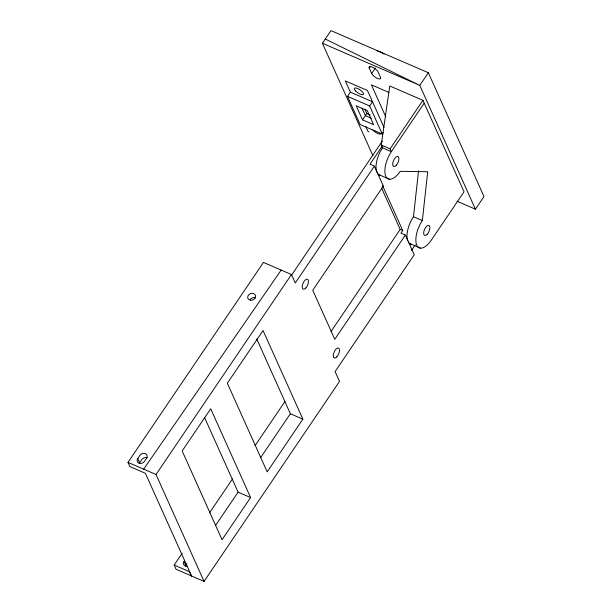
<?xml version="1.0" encoding="UTF-8"?>
<svg xmlns="http://www.w3.org/2000/svg" width="612" height="612" viewBox="0 0 612 612"><rect width="100%" height="100%" fill="white"/><g stroke="black" fill="none" stroke-linecap="round" stroke-linejoin="round"><path stroke-width="0.92" d="M407.661 240.677A18.964 8.637 -66.6 0 1 413.498 216.747L418.539 170.71M376.946 172.423A18.964 8.637 -66.6 0 1 382.515 147.821L381.253 145.006L389.745 85.986L422.946 100.353L464.041 191.793L431.2 240.271A18.964 8.637 -66.6 0 1 416.78 245.183A18.964 8.637 -66.6 0 1 422.349 220.58L427.704 171.72L400.225 171.345A18.964 8.637 -66.6 0 1 385.805 176.256A18.964 8.637 -66.6 0 1 391.374 151.654L424.215 103.168M372.922 155.708L322.386 43.245L330.947 30.6L428.354 72.744L483.993 196.536L475.425 209.182L456.996 201.21M383.25 132.682L382.293 134.089L360.154 124.511L347.509 96.375L350.37 92.16L345.313 80.906L367.445 90.484L383.999 127.311M369.243 68.146A5.416 1.851 34.1 0 1 372.165 67.052A5.416 1.851 34.1 0 1 377.987 71.742L380.626 77.625A5.416 1.851 34.1 0 1 377.191 78.29A5.416 1.851 34.1 0 1 371.66 73.524L369.243 68.146L370.314 66.57M371.66 73.524L375.408 67.986M191.556 575.991L145.404 473.298L129.905 466.596L128.007 462.374L263.466 262.41L291.473 274.528L295.259 282.966L374.414 166.12L369.985 164.2L382.255 146.092M382.293 134.089L369.648 105.953L372.509 101.737L350.37 92.16M362.534 119.868L356.207 105.8L367.276 110.588L373.595 124.657L362.534 119.868L366.817 113.549L364.951 109.41M137.761 458.541L139.903 455.374A4.062 3.343 -24.2 0 1 145.365 453.653A4.062 3.343 -24.2 0 1 146.551 458.25L144.409 461.41A4.062 3.343 -24.2 0 1 138.939 463.139A4.062 3.343 -24.2 0 1 137.761 458.541L139.658 462.756A4.062 3.343 -24.2 0 0 139.222 463.628M139.658 462.756L141.8 459.597A4.062 3.343 -24.2 0 1 147.262 457.868M382.638 185.796L402.734 230.525L400.967 233.134L405.389 235.046L414.24 254.745L335.093 371.591L339.515 381.437L204.064 581.4L156.014 474.491L291.473 274.528M428.354 72.744L419.786 85.389L475.425 209.182M291.496 275.216L382.316 141.135M382.515 147.821L391.374 151.654L390.104 148.838L422.946 100.353M331.023 331.528L400.187 229.423L381.636 188.136M204.064 581.4L176.057 569.282L174.16 565.067L182.192 553.21M209.495 512.902L232.522 478.913M255.005 445.72L284.985 401.457M405.389 235.046L334.779 339.293L312.747 290.264L383.364 186.025L374.414 166.12M185.367 566.314A4.062 3.343 -24.2 0 1 185.811 565.45L186.882 563.866M260.528 457.791L290.363 413.743L256.78 339.025M215.363 525.731L238.099 492.163L204.462 417.308M411.417 250.461L415.15 244.953M302.871 419.151L267.176 471.852L227.343 383.227L263.045 330.534L302.871 419.151L290.363 413.743M250.606 497.571L222.049 539.73L182.154 450.945L210.712 408.793L250.606 497.571L238.099 492.163M143.682 469.152L281.176 270.076M322.386 43.245L419.786 85.389L325.24 39.03M388.903 92.427L371.4 84.854L385.751 116.793M347.509 96.375L369.648 105.953M366.817 113.549L370.222 115.018M371.346 118.231L365.387 115.653L362.036 108.209M368.929 131.917L368.072 131.549L365.739 126.355M381.253 145.006L390.104 148.838M378.43 174.466L389.354 179.201M413.498 216.747L422.349 220.58M400.187 229.423L402.734 230.525M409.413 243.392L420.329 248.128M128.007 462.374L156.014 474.491M174.16 565.067L189.506 571.707L191.403 575.923M185.811 565.45L183.914 561.227A4.062 3.343 -24.2 0 0 187.042 566.123M250.193 299.589A4.062 3.343 -24.2 0 1 255.655 297.86M411.478 244.295A18.964 8.637 -66.6 0 1 408.349 242.153M380.496 175.369A18.964 8.637 -66.6 0 1 377.367 173.219M381.184 133.056A5.416 1.851 34.1 0 1 378.3 133.699A5.416 1.851 34.1 0 1 372.907 129.905M377.122 50.781A10.84 3.703 34.1 0 1 384.045 54.086M305.801 288.015A5.416 2.463 -66.6 0 0 307.752 279.401A5.416 2.463 -66.6 0 0 302.405 285.192A5.416 2.463 -66.6 0 0 305.801 288.015M336.883 356.819A5.416 2.463 -66.6 0 0 338.834 348.213A5.416 2.463 -66.6 0 0 333.486 354.004A5.416 2.463 -66.6 0 0 336.883 356.819M250.407 300.232A4.062 3.343 -24.2 0 0 255.479 295.588A4.062 3.343 -24.2 0 0 248.962 294.602A4.062 3.343 -24.2 0 0 250.407 300.232M396.278 165.309A5.416 2.463 -66.6 0 0 398.228 156.695A5.416 2.463 -66.6 0 0 392.881 162.486A5.416 2.463 -66.6 0 0 396.278 165.309M427.26 234.235A5.416 2.463 -66.6 0 0 429.203 225.629A5.416 2.463 -66.6 0 0 423.864 231.42A5.416 2.463 -66.6 0 0 427.26 234.235M355.71 91.066A5.416 1.851 34.1 0 0 363.375 94.386A5.416 1.851 34.1 0 0 357.645 88.511A5.416 1.851 34.1 0 0 355.71 91.066"/></g></svg>
